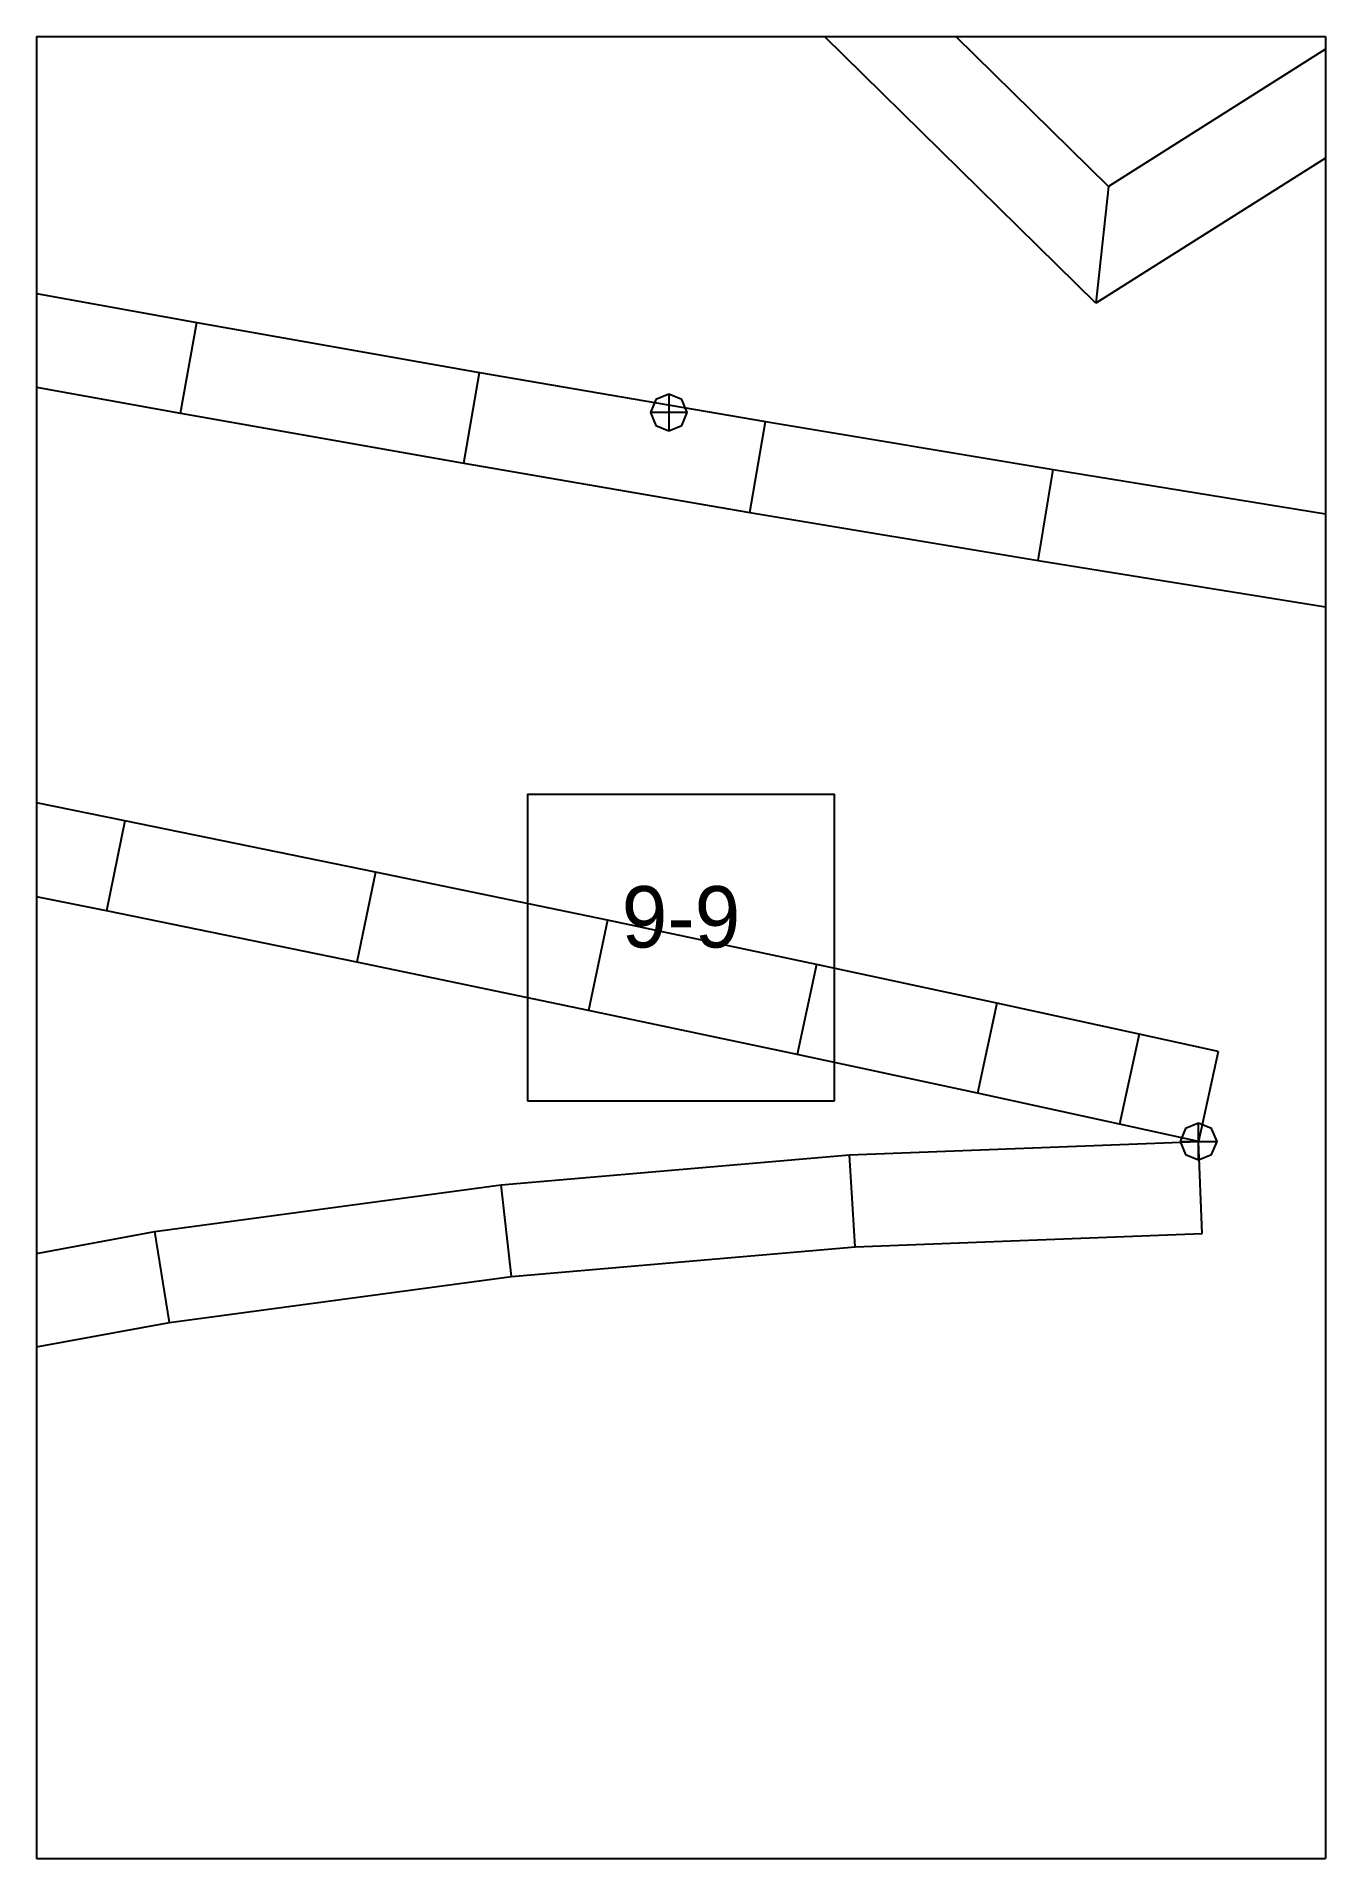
# Paper-space layout 'Plan 9-9' of a CAD drawing. Header units: metres, sheet in millimetres. Extents: x 0 to 210, y 0 to 297.
# The model-space entities are those that its viewports show. They can reach past a viewport. Long polylines and large blocks are cut down to what shows.
import ezdxf
from ezdxf.enums import TextEntityAlignment as Align

# ---------------------------------------------------------------- set-up
doc = ezdxf.new("R2010")
doc.units = ezdxf.units.M
for name, color, linetype in [('default', 7, 'Continuous'), ('TEXTLAYER', 7, 'Continuous'), ('VIEWPORTS', 7, 'Continuous')]:
    doc.layers.add(name, color=color, linetype=linetype)

msp = doc.modelspace()

# ---------------------------------------------------------------- linework, layer by layer
at = {"color": 9}
for p, q in [((1680, -2079), (1680, -2376)), ((1680, -2079), (1680, -2376)), ((1890, -2079), (1890, -2376)), ((1890, -2079), (1890, -2376)), ((1470, -2376), (1680, -2376)), ((1470, -2376), (1680, -2376)), ((1680, -2376), (1890, -2376)), ((1680, -2376), (1680, -2673)), ((1680, -2376), (1890, -2376)), ((1680, -2376), (1680, -2673)), ((1890, -2376), (2100, -2376)), ((1890, -2376), (1890, -2673)), ((1890, -2376), (2100, -2376)), ((1890, -2376), (1890, -2673)), ((1760, -2499.5), (1810, -2499.5)), ((1760, -2499.5), (1760, -2549.5)), ((1810, -2549.5), (1810, -2499.5)), ((1760, -2549.5), (1810, -2549.5)), ((1470, -2673), (1680, -2673)), ((1470, -2673), (1680, -2673)), ((1680, -2673), (1890, -2673)), ((1680, -2673), (1680, -2970)), ((1680, -2673), (1890, -2673)), ((1680, -2673), (1680, -2970)), ((1890, -2673), (2100, -2673)), ((1890, -2673), (1890, -2970)), ((1890, -2673), (2100, -2673)), ((1890, -2673), (1890, -2970))]:
    msp.add_line(p, q, dxfattribs=at)
at = {"layer": 'default', "color": 7, "linetype": 'Continuous'}
for p, q in [((1854.62, -2400.44), (1691.72, -2240.28)), ((1852.58, -2419.48), (1688.13, -2257.8)), ((2074.05, -2261.75), (1854.62, -2400.44)), ((2071.5, -2281.11), (1852.58, -2419.48)), ((1854.62, -2400.44), (1852.58, -2419.48)), ((1660.71, -2414.4), (1706.11, -2422.63)), ((1703.46, -2437.39), (1706.11, -2422.63)), ((1706.11, -2422.63), (1752.18, -2430.77)), ((1658, -2429.16), (1703.46, -2437.39)), ((1749.6, -2445.55), (1752.18, -2430.77)), ((1752.18, -2430.77), (1798.74, -2438.79)), ((1780.89, -2435.18), (1780.01, -2437.3)), ((1783.01, -2434.3), (1780.89, -2435.18)), ((1785.13, -2435.18), (1783.01, -2434.3)), ((1783.01, -2434.3), (1783.01, -2440.3)), ((1786.01, -2437.3), (1785.13, -2435.18)), ((1703.46, -2437.39), (1749.6, -2445.55)), ((1780.01, -2437.3), (1780.89, -2439.42)), ((1786.01, -2437.3), (1780.01, -2437.3)), ((1785.13, -2439.42), (1786.01, -2437.3)), ((1780.89, -2439.42), (1783.01, -2440.3)), ((1783.01, -2440.3), (1785.13, -2439.42)), ((1796.24, -2453.58), (1798.74, -2438.79)), ((1798.74, -2438.79), (1845.64, -2446.61)), ((1749.6, -2445.55), (1796.24, -2453.58)), ((1843.21, -2461.42), (1845.64, -2446.61)), ((1845.64, -2446.61), (1892.72, -2454.23)), ((1796.24, -2453.58), (1843.21, -2461.42)), ((1890.37, -2469.05), (1892.72, -2454.23)), ((1843.21, -2461.42), (1890.37, -2469.05)), ((1890.37, -2469.05), (1937.58, -2476.39)), ((1694.42, -2503.83), (1651.04, -2495.11)), ((1694.42, -2503.83), (1691.43, -2518.53)), ((1735.24, -2512.21), (1694.42, -2503.83)), ((1691.43, -2518.53), (1648.11, -2509.82)), ((1735.24, -2512.21), (1732.21, -2526.9)), ((1773.02, -2520.07), (1735.24, -2512.21)), ((1732.21, -2526.9), (1691.43, -2518.53)), ((1773.02, -2520.07), (1769.94, -2534.75)), ((1807.07, -2527.27), (1773.02, -2520.07)), ((1769.94, -2534.75), (1732.21, -2526.9)), ((1807.07, -2527.27), (1803.94, -2541.94)), ((1836.46, -2533.59), (1807.07, -2527.27)), ((1803.94, -2541.94), (1769.94, -2534.75)), ((1836.46, -2533.59), (1833.28, -2548.24)), ((1859.62, -2538.64), (1836.46, -2533.59)), ((1859.62, -2538.64), (1856.42, -2553.3)), ((1872.52, -2541.45), (1859.62, -2538.64)), ((1833.28, -2548.24), (1803.94, -2541.94)), ((1872.52, -2541.45), (1869.32, -2556.11)), ((1856.42, -2553.3), (1833.28, -2548.24)), ((1869.32, -2556.11), (1856.42, -2553.3)), ((1867.2, -2553.99), (1866.32, -2556.11)), ((1869.32, -2553.11), (1867.2, -2553.99)), ((1871.44, -2553.99), (1869.32, -2553.11)), ((1869.32, -2559.11), (1869.32, -2553.11)), ((1872.32, -2556.11), (1871.44, -2553.99)), ((1812.44, -2558.29), (1869.32, -2556.11)), ((1866.32, -2556.11), (1867.2, -2558.23)), ((1866.32, -2556.11), (1872.32, -2556.11)), ((1869.9, -2571.11), (1869.32, -2556.11)), ((1871.44, -2558.23), (1872.32, -2556.11)), ((1755.72, -2563.19), (1812.44, -2558.29)), ((1813.37, -2573.27), (1812.44, -2558.29)), ((1867.2, -2558.23), (1869.32, -2559.11)), ((1869.32, -2559.11), (1871.44, -2558.23)), ((1699.31, -2570.8), (1755.72, -2563.19)), ((1757.37, -2578.11), (1755.72, -2563.19)), ((1643.32, -2581.1), (1699.31, -2570.8)), ((1701.67, -2585.62), (1699.31, -2570.8)), ((1813.37, -2573.27), (1869.9, -2571.11)), ((1757.37, -2578.11), (1813.37, -2573.27)), ((1701.67, -2585.62), (1757.37, -2578.11)), ((1646.39, -2595.79), (1701.67, -2585.62))]:
    msp.add_line(p, q, dxfattribs=at)

# ---------------------------------------------------------------- texts
at = {"layer": 'TEXTLAYER', "color": 1}
msp.add_text('9-9', height=10, dxfattribs=at).set_placement((1785, -2524.5), align=Align.CENTER)

psp = doc.layouts.new('Plan 9-9')

# ---------------------------------------------------------------- viewports
at = {"layer": 'VIEWPORTS'}
psp.add_viewport(center=(105, 148.5), size=(210, 297), view_center_point=(1785, -2524.5), view_height=297, dxfattribs=at)

doc.saveas('drawing.dxf')
